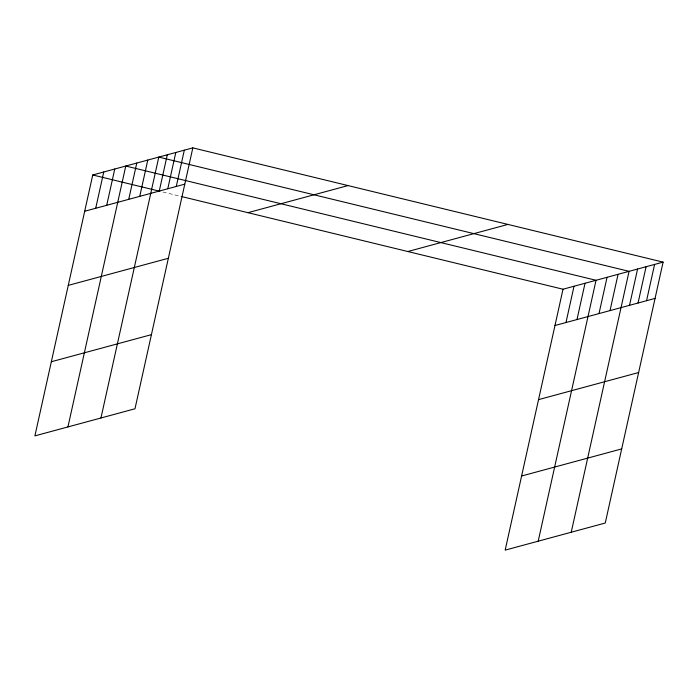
<?xml version="1.0" encoding="UTF-8"?>
<svg xmlns="http://www.w3.org/2000/svg" width="698" height="698" viewBox="0 0 698 698"><rect width="100%" height="100%" fill="white"/><g stroke="black" fill="none" stroke-linecap="round" stroke-linejoin="round"><path stroke-width="0.52" stroke-dasharray="3.49 2.62" d="M162.992 192.046L180.817 196.374"/><path stroke-width="1.05" d="M192.831 147.871L92.738 174.98L34.9 435.875L134.984 408.775L192.831 147.871L663.1 262.125L605.262 523.02L505.169 550.129L563.016 289.225L663.1 262.125M95.705 208.274L103.749 171.996M106.715 205.299L114.76 169.012M67.933 426.932L125.771 166.037L596.04 280.282L538.202 541.186M128.737 199.331L136.782 163.053M139.748 196.356L147.784 160.069M100.957 417.989L158.795 157.085L629.072 271.339L571.234 532.242M159.257 191.069L167.302 154.782M167.773 188.765L175.809 152.478M176.28 186.462L184.316 150.175M565.982 322.528L574.018 286.25M576.984 319.544L585.029 283.266M599.006 313.585L607.051 277.307M610.017 310.601L618.062 274.323M629.535 305.323L637.579 269.035M638.042 303.019L646.086 266.732M646.549 300.716L654.593 264.429M84.694 211.258L184.787 184.159M247.93 212.681L348.014 185.581M68.264 285.386L168.349 258.277M407.824 251.524L507.908 224.424M51.329 361.747L151.422 334.647M554.971 325.512L655.056 298.404M538.533 399.631L638.626 372.531M521.607 476.001L621.691 448.901M92.738 174.98L159.851 191.278M181.873 196.627L563.016 289.225"/></g></svg>
